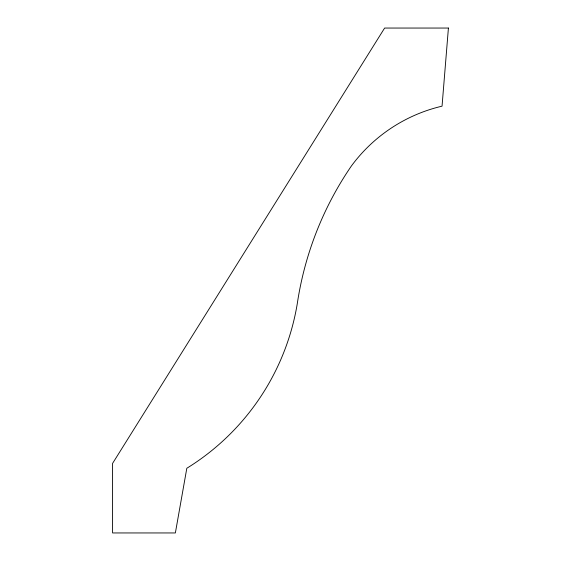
<?xml version="1.0" encoding="UTF-8"?>
<svg xmlns="http://www.w3.org/2000/svg" width="561" height="561" viewBox="0 0 561 561"><rect width="100%" height="100%" fill="white"/><g stroke="black" fill="none" stroke-linecap="round" stroke-linejoin="round"><path stroke-width="0.84" d="M448.414 28.05L442.047 106.169A157.073 157.073 0 0 0 351.354 166.042A329.84 329.84 0 0 0 297.309 303.494A239.547 239.547 0 0 1 186.82 468.26L175.369 532.95L112.586 532.95L112.586 463.393L384.622 28.05L448.414 28.05"/></g></svg>
